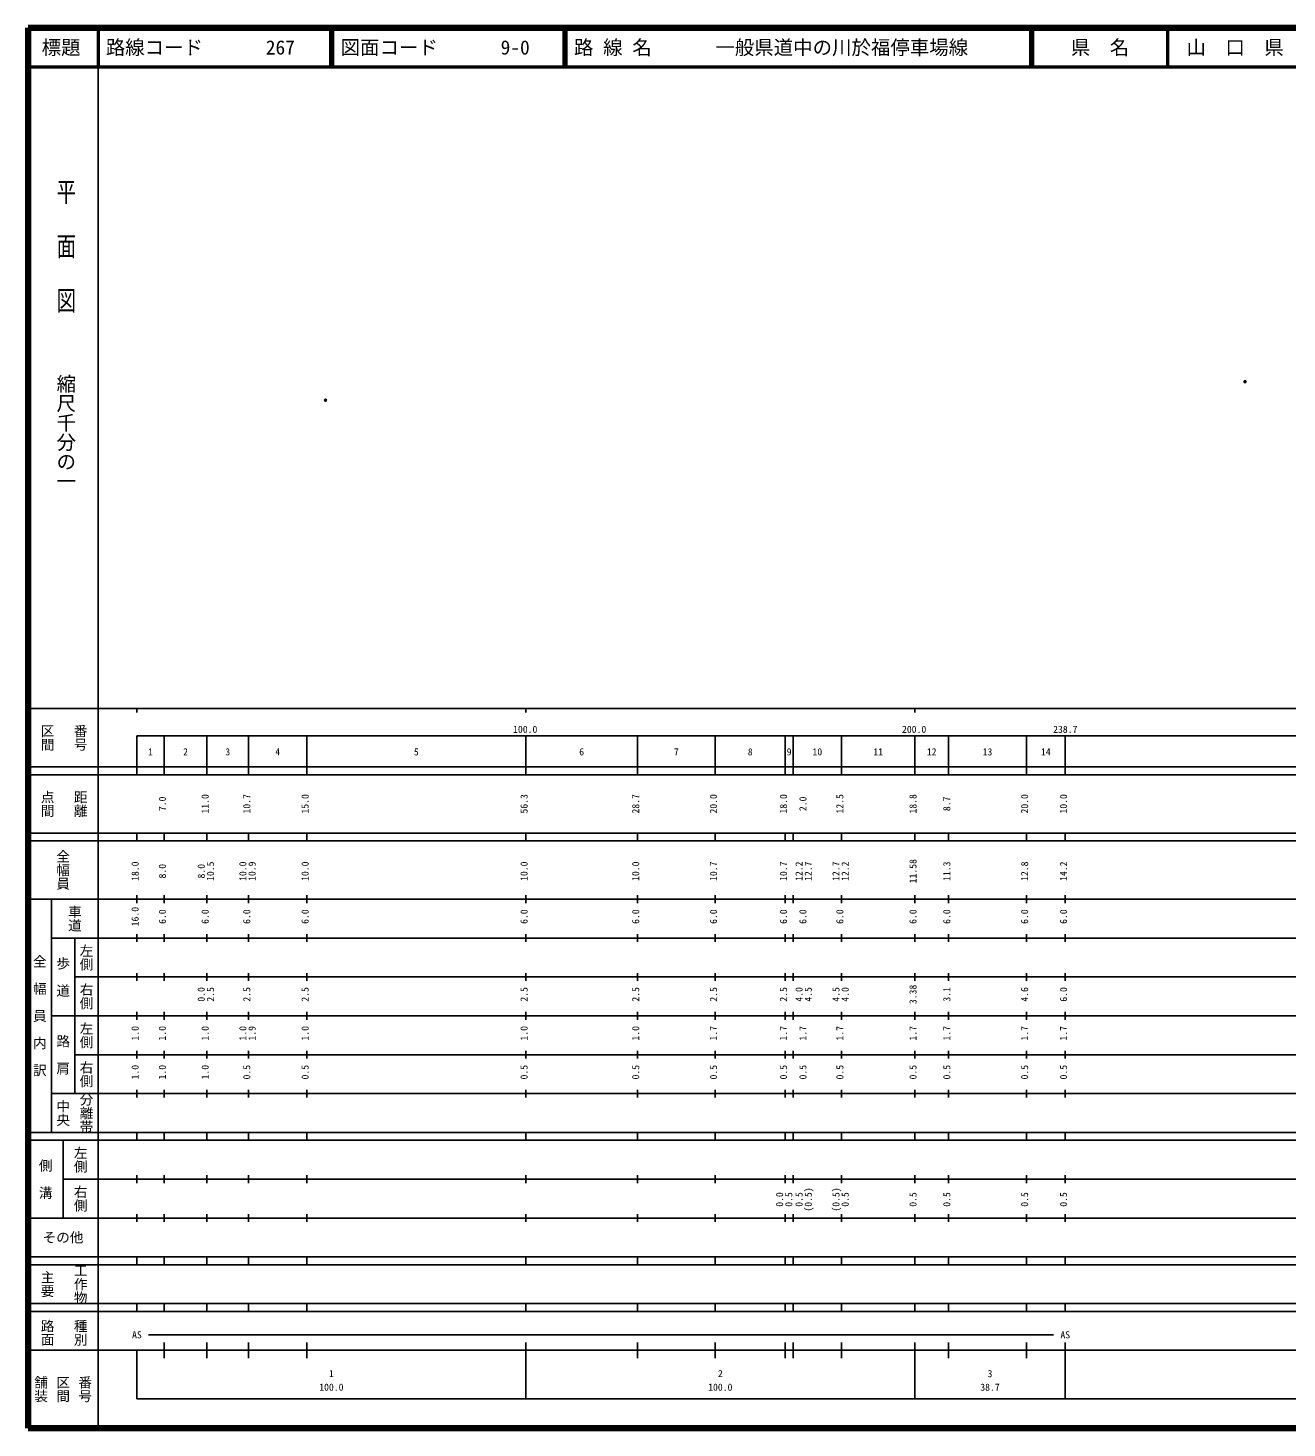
# Model space of a CAD drawing. Units: millimetres on the paper. Extents: x 40 to 680, y 20 to 380.
# Drawn here: x 40 to 363.7, y 20 to 380 of the extents above; entities that cross this region are included whole.
import ezdxf
from ezdxf.enums import TextEntityAlignment as Align

# ---------------------------------------------------------------- set-up
doc = ezdxf.new("R2010")
doc.units = ezdxf.units.MM
doc.header["$PDMODE"] = 32
doc.header["$PDSIZE"] = 0.5
doc.layers.add('M-OTRS', color=6, linetype='Continuous')
doc.layers.add('M-TTL-TXT', color=7, linetype='Continuous')
for name, color, linetype, lineweight in [('M-TTL', 2, 'Continuous', 140), ('M-TTL-BAND', 7, 'Continuous', 25), ('M-TTL-LINE', 7, 'Continuous', 50)]:
    doc.layers.add(name, color=color, linetype=linetype, lineweight=lineweight)
doc.styles.add('@ＭＳ ゴシック', font='')
doc.styles.add('ＭＳ ゴシック', font='')
doc.styles.get('@ＭＳ ゴシック').set_extended_font_data('@MS Gothic')
doc.styles.get('ＭＳ ゴシック').set_extended_font_data('MS Gothic')

msp = doc.modelspace()

# ---------------------------------------------------------------- linework, layer by layer
at = {"layer": 'M-OTRS'}
for p in [(352.908, 289.053), (116.501, 284.273)]:
    msp.add_point(p, dxfattribs=at)
at = {"layer": 'M-TTL'}
for p, q in [((40, 380), (40, 20)), ((680, 380), (40, 380)), ((40, 20), (680, 20))]:
    msp.add_line(p, q, dxfattribs=at)
at = {"layer": 'M-TTL-BAND'}
for p, q in [((58, 370), (58, 20)), ((40, 205), (579, 205)), ((68, 205), (68, 204)), ((168, 205), (168, 204)), ((268, 205), (268, 204)), ((68, 198), (579, 198)), ((68, 198), (68, 188)), ((75, 188), (75, 198)), ((86, 188), (86, 198)), ((96.7, 188), (96.7, 198)), ((111.7, 188), (111.7, 198)), ((168, 188), (168, 198)), ((196.7, 188), (196.7, 198)), ((216.7, 188), (216.7, 198)), ((234.7, 188), (234.7, 198)), ((236.7, 188), (236.7, 198)), ((249.2, 188), (249.2, 198)), ((268, 188), (268, 198)), ((276.7, 188), (276.7, 198)), ((296.7, 188), (296.7, 198)), ((306.7, 188), (306.7, 198)), ((40, 190), (579, 190)), ((40, 188), (579, 188)), ((40, 173), (579, 173)), ((68, 171), (68, 173)), ((75, 171), (75, 173)), ((86, 171), (86, 173)), ((96.7, 171), (96.7, 173)), ((111.7, 171), (111.7, 173)), ((168, 171), (168, 173)), ((196.7, 171), (196.7, 173)), ((216.7, 171), (216.7, 173)), ((234.7, 171), (234.7, 173)), ((236.7, 171), (236.7, 173)), ((249.2, 171), (249.2, 173)), ((268, 171), (268, 173)), ((276.7, 171), (276.7, 173)), ((296.7, 171), (296.7, 173)), ((306.7, 171), (306.7, 173)), ((40, 171), (579, 171)), ((40, 156), (579, 156)), ((46, 96), (46, 156)), ((68, 155), (68, 157)), ((75, 155), (75, 157)), ((86, 155), (86, 157)), ((96.7, 155), (96.7, 157)), ((111.7, 155), (111.7, 157)), ((168, 155), (168, 157)), ((196.7, 155), (196.7, 157)), ((216.7, 155), (216.7, 157)), ((234.7, 155), (234.7, 157)), ((236.7, 155), (236.7, 157)), ((249.2, 155), (249.2, 157)), ((268, 155), (268, 157)), ((276.7, 155), (276.7, 157)), ((296.7, 155), (296.7, 157)), ((306.7, 155), (306.7, 157)), ((46, 146), (579, 146)), ((52, 146), (52, 106)), ((68, 145), (68, 147)), ((75, 145), (75, 147)), ((86, 145), (86, 147)), ((96.7, 145), (96.7, 147)), ((111.7, 145), (111.7, 147)), ((168, 145), (168, 147)), ((196.7, 145), (196.7, 147)), ((216.7, 145), (216.7, 147)), ((234.7, 145), (234.7, 147)), ((236.7, 145), (236.7, 147)), ((249.2, 145), (249.2, 147)), ((268, 145), (268, 147)), ((276.7, 145), (276.7, 147)), ((296.7, 145), (296.7, 147)), ((306.7, 145), (306.7, 147)), ((68, 135), (68, 137)), ((75, 135), (75, 137)), ((86, 135), (86, 137)), ((96.7, 135), (96.7, 137)), ((111.7, 135), (111.7, 137)), ((168, 135), (168, 137)), ((196.7, 135), (196.7, 137)), ((216.7, 135), (216.7, 137)), ((234.7, 135), (234.7, 137)), ((236.7, 135), (236.7, 137)), ((249.2, 135), (249.2, 137)), ((268, 135), (268, 137)), ((276.7, 135), (276.7, 137)), ((296.7, 135), (296.7, 137)), ((306.7, 135), (306.7, 137)), ((52, 136), (579, 136)), ((46, 126), (579, 126)), ((68, 125), (68, 127)), ((75, 125), (75, 127)), ((86, 125), (86, 127)), ((96.7, 125), (96.7, 127)), ((111.7, 125), (111.7, 127)), ((168, 125), (168, 127)), ((196.7, 125), (196.7, 127)), ((216.7, 125), (216.7, 127)), ((234.7, 125), (234.7, 127)), ((236.7, 125), (236.7, 127)), ((249.2, 125), (249.2, 127)), ((268, 125), (268, 127)), ((276.7, 125), (276.7, 127)), ((296.7, 125), (296.7, 127)), ((306.7, 125), (306.7, 127)), ((52, 116), (579, 116)), ((68, 115), (68, 117)), ((75, 115), (75, 117)), ((86, 115), (86, 117)), ((96.7, 115), (96.7, 117)), ((111.7, 115), (111.7, 117)), ((168, 115), (168, 117)), ((196.7, 115), (196.7, 117)), ((216.7, 115), (216.7, 117)), ((234.7, 115), (234.7, 117)), ((236.7, 115), (236.7, 117)), ((249.2, 115), (249.2, 117)), ((268, 115), (268, 117)), ((276.7, 115), (276.7, 117)), ((296.7, 115), (296.7, 117)), ((306.7, 115), (306.7, 117)), ((46, 106), (579, 106)), ((68, 105), (68, 107)), ((75, 105), (75, 107)), ((86, 105), (86, 107)), ((96.7, 105), (96.7, 107)), ((111.7, 105), (111.7, 107)), ((168, 105), (168, 107)), ((196.7, 105), (196.7, 107)), ((216.7, 105), (216.7, 107)), ((234.7, 105), (234.7, 107)), ((236.7, 105), (236.7, 107)), ((249.2, 105), (249.2, 107)), ((268, 105), (268, 107)), ((276.7, 105), (276.7, 107)), ((296.7, 105), (296.7, 107)), ((306.7, 105), (306.7, 107)), ((40, 96), (579, 96)), ((40, 94), (579, 94)), ((49, 94), (49, 74)), ((68, 94), (68, 96)), ((75, 94), (75, 96)), ((86, 94), (86, 96)), ((96.7, 94), (96.7, 96)), ((111.7, 94), (111.7, 96)), ((168, 94), (168, 96)), ((196.7, 94), (196.7, 96)), ((216.7, 94), (216.7, 96)), ((234.7, 94), (234.7, 96)), ((236.7, 94), (236.7, 96)), ((249.2, 94), (249.2, 96)), ((268, 94), (268, 96)), ((276.7, 94), (276.7, 96)), ((296.7, 94), (296.7, 96)), ((306.7, 94), (306.7, 96)), ((49, 84), (579, 84)), ((68, 83), (68, 85)), ((75, 83), (75, 85)), ((86, 83), (86, 85)), ((96.7, 83), (96.7, 85)), ((111.7, 83), (111.7, 85)), ((168, 83), (168, 85)), ((196.7, 83), (196.7, 85)), ((216.7, 83), (216.7, 85)), ((234.7, 83), (234.7, 85)), ((236.7, 83), (236.7, 85)), ((249.2, 83), (249.2, 85)), ((268, 83), (268, 85)), ((276.7, 83), (276.7, 85)), ((296.7, 83), (296.7, 85)), ((306.7, 83), (306.7, 85)), ((40, 74), (579, 74)), ((68, 73), (68, 75)), ((75, 73), (75, 75)), ((86, 73), (86, 75)), ((96.7, 73), (96.7, 75)), ((111.7, 73), (111.7, 75)), ((168, 73), (168, 75)), ((196.7, 73), (196.7, 75)), ((216.7, 73), (216.7, 75)), ((234.7, 73), (234.7, 75)), ((236.7, 73), (236.7, 75)), ((249.2, 73), (249.2, 75)), ((268, 73), (268, 75)), ((276.7, 73), (276.7, 75)), ((296.7, 73), (296.7, 75)), ((306.7, 73), (306.7, 75)), ((40, 64), (579, 64)), ((40, 62), (579, 62)), ((68, 62), (68, 64)), ((75, 62), (75, 64)), ((86, 62), (86, 64)), ((96.7, 62), (96.7, 64)), ((111.7, 62), (111.7, 64)), ((168, 62), (168, 64)), ((196.7, 62), (196.7, 64)), ((216.7, 62), (216.7, 64)), ((234.7, 62), (234.7, 64)), ((236.7, 62), (236.7, 64)), ((249.2, 62), (249.2, 64)), ((268, 62), (268, 64)), ((276.7, 62), (276.7, 64)), ((296.7, 62), (296.7, 64)), ((306.7, 62), (306.7, 64)), ((40, 52), (579, 52)), ((68, 50), (68, 52)), ((75, 50), (75, 52)), ((86, 50), (86, 52)), ((96.7, 50), (96.7, 52)), ((111.7, 50), (111.7, 52)), ((168, 50), (168, 52)), ((196.7, 50), (196.7, 52)), ((216.7, 50), (216.7, 52)), ((234.7, 50), (234.7, 52)), ((236.7, 50), (236.7, 52)), ((249.2, 50), (249.2, 52)), ((268, 50), (268, 52)), ((276.7, 50), (276.7, 52)), ((296.7, 50), (296.7, 52)), ((306.7, 50), (306.7, 52)), ((40, 50), (579, 50)), ((71, 44), (303.7, 44)), ((40, 40), (579, 40)), ((68, 40), (68, 27.5)), ((75, 38), (75, 42)), ((86, 38), (86, 42)), ((96.7, 38), (96.7, 42)), ((111.7, 38), (111.7, 42)), ((168, 27.5), (168, 42)), ((196.7, 38), (196.7, 42)), ((216.7, 38), (216.7, 42)), ((234.7, 38), (234.7, 42)), ((236.7, 38), (236.7, 42)), ((249.2, 38), (249.2, 42)), ((268, 27.5), (268, 42)), ((276.7, 38), (276.7, 42)), ((296.7, 38), (296.7, 42)), ((306.7, 27.5), (306.7, 42)), ((68, 27.5), (579, 27.5))]:
    msp.add_line(p, q, dxfattribs=at)
at = {"layer": 'M-TTL-LINE'}
for p, q in [((58, 380), (58, 370)), ((117.75, 380), (117.75, 370)), ((118.25, 380), (118.25, 370)), ((177.75, 380), (177.75, 370)), ((178.25, 380), (178.25, 370)), ((297.75, 380), (297.75, 370)), ((298.25, 380), (298.25, 370)), ((333, 380), (333, 370)), ((40, 370), (680, 370))]:
    msp.add_line(p, q, dxfattribs=at)

# ---------------------------------------------------------------- texts
at = {"layer": 'M-TTL-BAND', "style": '@ＭＳ ゴシック', "width": 1.4}
msp.add_text('平  面  図', height=3.666, rotation=270, dxfattribs=at).set_placement((49.777, 306.475), align=Align.MIDDLE_RIGHT)
at = {"layer": 'M-TTL-BAND', "style": '@ＭＳ ゴシック'}
msp.add_text('縮尺千分の一', height=3.666, rotation=270, dxfattribs=at).set_placement((49.777, 261.03), align=Align.MIDDLE_RIGHT)
for s, p in [('区間', (45, 197.5)), ('番号', (53.5, 197.5)), ('点間', (45, 180.5)), ('距離', (53.5, 180.5)), ('全幅員', (49, 163.5)), ('車道', (52, 151)), ('左側', (55, 141)), ('全\u3000幅\u3000員\u3000内\u3000訳', (43, 126)), ('歩\u3000道', (49, 136)), ('右側', (55, 131)), ('左側', (55, 121)), ('路\u3000肩', (49, 116)), ('右側', (55, 111)), ('分離帯', (55, 101)), ('中央', (49, 101)), ('左側', (53.5, 89)), ('側\u3000溝', (44.5, 84)), ('右側', (53.5, 79)), ('工作物', (53.5, 57)), ('主要', (45, 57)), ('路面', (45, 44.5)), ('種別', (53.5, 44.5)), ('舗装', (43.333, 30)), ('区間', (49, 30)), ('番号', (54.667, 30))]:
    msp.add_text(s, height=2.566, rotation=270, dxfattribs=at).set_placement(p, align=Align.MIDDLE_CENTER)
at = {"layer": 'M-TTL-BAND', "style": 'ＭＳ ゴシック'}
for s, p in [('100.0', (167.844, 198.195)), ('200.0', (267.844, 198.195)), ('238.7', (306.7, 198.195)), ('1', (71.5, 192.405)), ('2', (80.5, 192.405)), ('3', (91.35, 192.405)), ('4', (104.2, 192.405)), ('5', (139.85, 192.405)), ('6', (182.35, 192.405)), ('7', (206.7, 192.405)), ('8', (225.7, 192.405)), ('9', (235.7, 192.405)), ('10', (242.95, 192.405)), ('11', (258.6, 192.405)), ('12', (272.35, 192.405)), ('13', (286.7, 192.405)), ('14', (301.7, 192.405)), ('AS', (68, 42.5)), ('AS', (306.7, 42.5)), ('1', (118, 32.523)), ('2', (218, 32.523)), ('3', (287.35, 32.523)), ('100.0', (118, 29.033)), ('100.0', (218, 29.033)), ('38.7', (287.35, 29.033))]:
    msp.add_text(s, height=1.833, dxfattribs=at).set_placement(p, align=Align.BOTTOM_CENTER)
for s, p in [('7.0', (76, 180.5)), ('11.0', (87, 180.5)), ('10.7', (97.7, 180.5)), ('15.0', (112.7, 180.5)), ('56.3', (169, 180.5)), ('28.7', (197.7, 180.5)), ('20.0', (217.7, 180.5)), ('18.0', (235.7, 180.5)), ('2.0', (240.7, 180.5)), ('12.5', (250.2, 180.5)), ('18.8', (269, 180.5)), ('8.7', (277.7, 180.5)), ('20.0', (297.7, 180.5)), ('10.0', (307.7, 180.5)), ('11.58', (269, 163.174)), ('18.0', (69, 163.174)), ('8.0', (76, 163.174)), ('8.0', (86, 163.174)), ('10.5', (88.37, 163.174)), ('10.0', (96.7, 163.174)), ('10.9', (99.07, 163.174)), ('10.0', (112.7, 163.174)), ('10.0', (169, 163.174)), ('10.0', (197.7, 163.174)), ('10.7', (217.7, 163.174)), ('10.7', (235.7, 163.174)), ('12.2', (239.7, 163.174)), ('12.7', (242.07, 163.174)), ('12.7', (249.2, 163.174)), ('12.2', (251.57, 163.174)), ('11.3', (277.7, 163.174)), ('12.8', (297.7, 163.174)), ('14.2', (307.7, 163.174)), ('16.0', (69, 151.5)), ('6.0', (76, 151.5)), ('6.0', (87, 151.5)), ('6.0', (97.7, 151.5)), ('6.0', (112.7, 151.5)), ('6.0', (169, 151.5)), ('6.0', (197.7, 151.5)), ('6.0', (217.7, 151.5)), ('6.0', (235.7, 151.5)), ('6.0', (240.7, 151.5)), ('6.0', (250.2, 151.5)), ('6.0', (269, 151.5)), ('6.0', (277.7, 151.5)), ('6.0', (297.7, 151.5)), ('6.0', (307.7, 151.5)), ('0.0', (86, 131.5)), ('2.5', (88.37, 131.5)), ('2.5', (97.7, 131.5)), ('2.5', (112.7, 131.5)), ('2.5', (169, 131.5)), ('2.5', (197.7, 131.5)), ('2.5', (217.7, 131.5)), ('2.5', (235.7, 131.5)), ('4.0', (239.7, 131.5)), ('4.5', (242.07, 131.5)), ('4.5', (249.2, 131.5)), ('4.0', (251.57, 131.5)), ('3.38', (269, 131.5)), ('3.1', (277.7, 131.5)), ('4.6', (297.7, 131.5)), ('6.0', (307.7, 131.5)), ('1.0', (69, 121.5)), ('1.0', (76, 121.5)), ('1.0', (87, 121.5)), ('1.0', (96.7, 121.5)), ('1.9', (99.07, 121.5)), ('1.0', (112.7, 121.5)), ('1.0', (169, 121.5)), ('1.0', (197.7, 121.5)), ('1.7', (217.7, 121.5)), ('1.7', (235.7, 121.5)), ('1.7', (240.7, 121.5)), ('1.7', (250.2, 121.5)), ('1.7', (269, 121.5)), ('1.7', (277.7, 121.5)), ('1.7', (297.7, 121.5)), ('1.7', (307.7, 121.5)), ('1.0', (69, 111.5)), ('1.0', (76, 111.5)), ('1.0', (87, 111.5)), ('0.5', (97.7, 111.5)), ('0.5', (112.7, 111.5)), ('0.5', (169, 111.5)), ('0.5', (197.7, 111.5)), ('0.5', (217.7, 111.5)), ('0.5', (235.7, 111.5)), ('0.5', (240.7, 111.5)), ('0.5', (250.2, 111.5)), ('0.5', (269, 111.5)), ('0.5', (277.7, 111.5)), ('0.5', (297.7, 111.5)), ('0.5', (307.7, 111.5)), ('0.0', (234.7, 78.764)), ('0.5', (237.07, 78.764)), ('0.5', (239.7, 78.764)), ('(0.5)', (242.07, 78.764)), ('(0.5)', (249.2, 78.764)), ('0.5', (251.57, 78.764)), ('0.5', (269, 78.764)), ('0.5', (277.7, 78.764)), ('0.5', (297.7, 78.764)), ('0.5', (307.7, 78.764))]:
    msp.add_text(s, height=1.833, rotation=90, dxfattribs=at).set_placement(p, align=Align.BOTTOM_CENTER)
msp.add_text('その他', height=2.566, dxfattribs=at).set_placement((49, 69), align=Align.MIDDLE_CENTER)
at = {"layer": 'M-TTL-TXT', "style": 'ＭＳ ゴシック'}
for s, p in [('標題', (48.5, 375)), ('県\u3000名', (315.625, 375)), ('山\u3000口\u3000県', (350.375, 375))]:
    msp.add_text(s, height=3.666, dxfattribs=at).set_placement(p, align=Align.MIDDLE_CENTER)
for s, p in [('路線コード', (60, 375)), ('267', (101.142, 375)), ('図面コード', (120.38, 375)), ('9-0', (161.521, 375)), ('路 線 名', (180.38, 375)), ('一般県道中の川於福停車場線', (216.734, 375))]:
    msp.add_text(s, height=3.666, dxfattribs=at).set_placement(p, align=Align.MIDDLE_LEFT)

doc.saveas('drawing.dxf')
